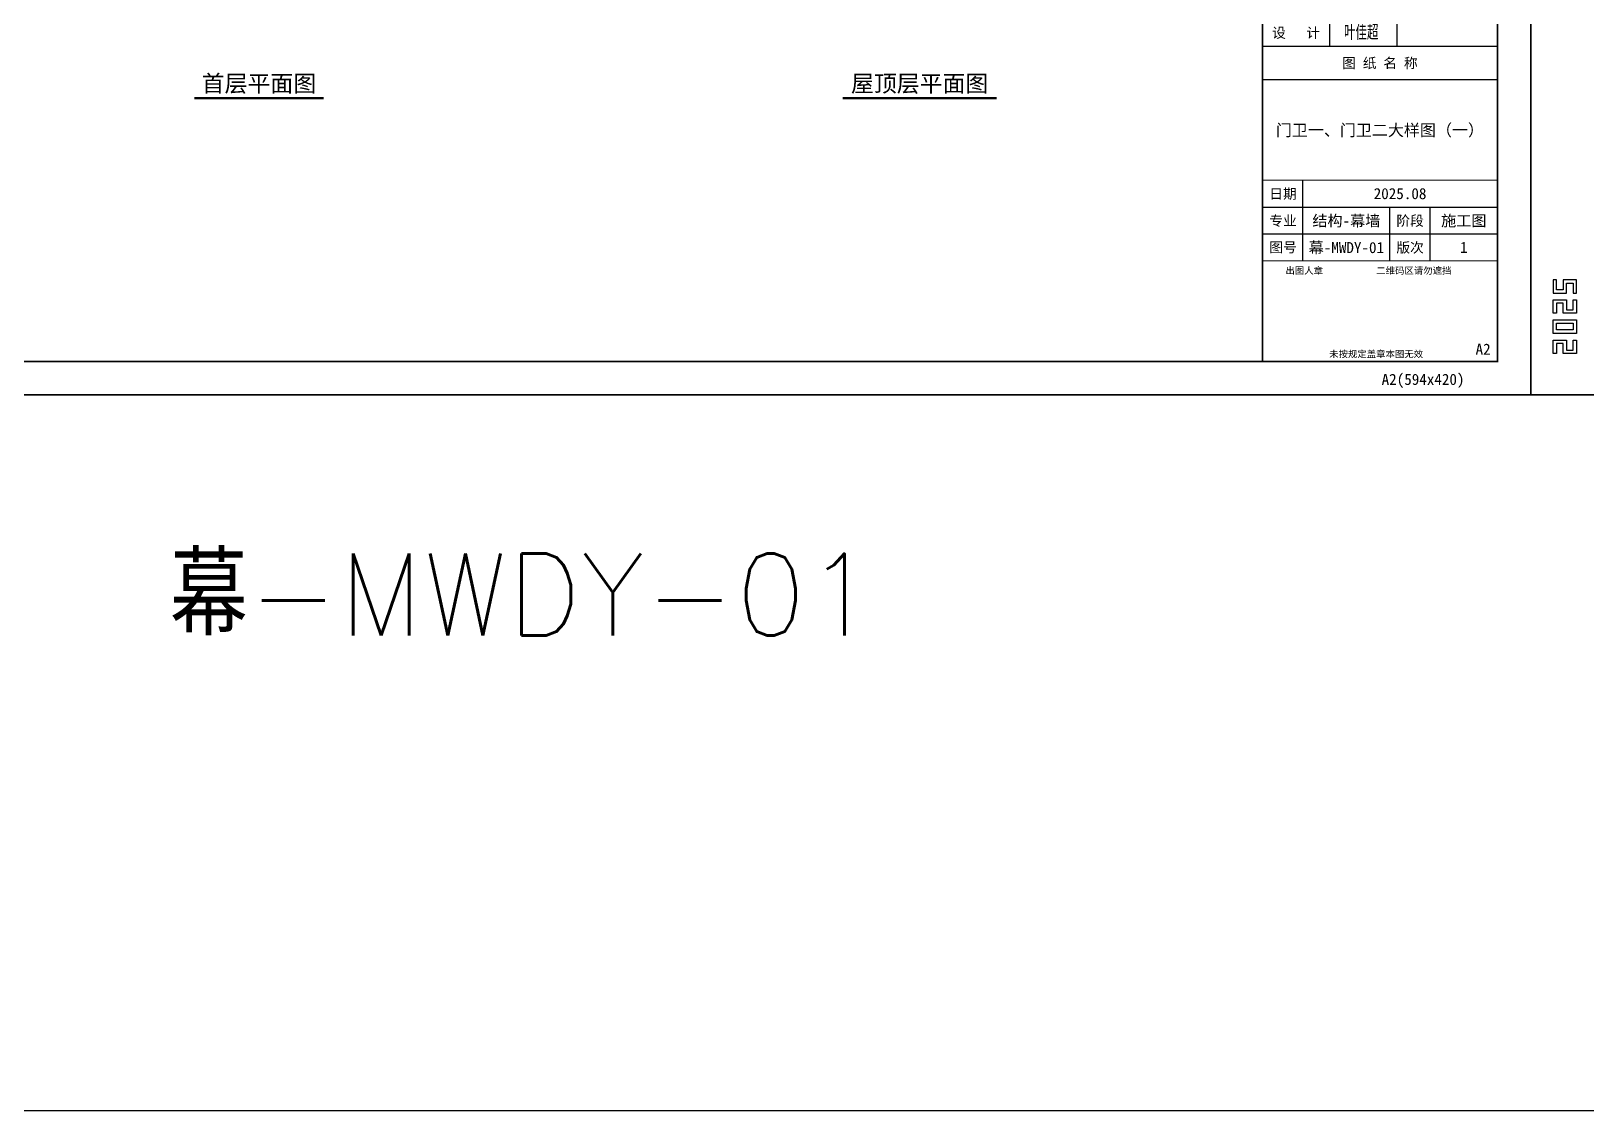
# Model space of a CAD drawing. Extents: x -202236 to 1002404, y -663931 to 1550022.
# Drawn here: x -168553 to -131454, y -374516 to -348767 of the extents above; entities that cross this region are included whole.
import ezdxf
from ezdxf.enums import TextEntityAlignment as Align

# ---------------------------------------------------------------- set-up
doc = ezdxf.new("R2010")
doc.units = 0
for name, color, linetype in [('0-cxFrame', 155, 'Continuous'), ('3符号', 173, 'Continuous'), ('3索引', 3, 'Continuous'), ('DIM_SYMB', 3, 'Continuous'), ('qianming', 155, 'Continuous')]:
    doc.layers.add(name, color=color, linetype=linetype)
doc.layers.add('0-cxText', color=131, linetype='Continuous', lineweight=25)
doc.styles.add('BZHZ', font='bzxw', dxfattribs={"width": 0.8, "bigfont": 'bzhz'})
doc.styles.add('cx_biaoti', font='')
doc.styles.add('cx_tuming', font='simhei.ttf')
doc.styles.add('cx_tuqian1', font='')
doc.styles.get("Standard").update_dxf_attribs({"font": 'romans.shx', "bigfont": 'chinese.shx'})
doc.styles.add('中南符号', font='simhei.ttf')
doc.styles.add('黑体', font='simhei.ttf', dxfattribs={"height": 12})
doc.styles.get('cx_biaoti').set_extended_font_data('SimSun')
doc.styles.get('cx_tuqian1').set_extended_font_data('SimSun')

# ---------------------------------------------------------------- blocks, each defined once
blk = doc.blocks.new('zjcx_lan_qianzi(Dragon)')
for p, q in [((-7000, 4800), (0, 4800)), ((-5000, 4800), (-5000, 0)), ((-3000, 4800), (-3000, 0)), ((-7000, 4000), (0, 4000)), ((-7000, 3200), (0, 3200)), ((-7000, 2400), (0, 2400)), ((-7000, 1600), (0, 1600)), ((-7000, 800), (0, 800))]:
    blk.add_line(p, q)
at = {"const_width": 30}
blk.add_lwpolyline([(-7000, 5600), (0, 5600)], dxfattribs=at)
blk.add_lwpolyline([(-7000, 5600), (0, 5600), (0, 0), (-7000, 0)], close=True, dxfattribs=at)
at = {"style": 'cx_biaoti'}
for s, p in [('签  字  栏', (-3500, 5200)), ('审   定', (-6000, 4400)), ('审   核', (-6000, 3600)), ('校   对', (-6000, 2800)), ('设   计', (-6000, 400))]:
    blk.add_text(s, height=300, dxfattribs=at).set_placement(p, align=Align.MIDDLE)
at = {"style": 'cx_biaoti', "width": 0.85}
for s, p in [('项目负责人', (-6000, 2000)), ('专业负责人', (-6000, 1200))]:
    blk.add_text(s, height=300, dxfattribs=at).set_placement(p, align=Align.MIDDLE)
blk = doc.blocks.new('T-签字(Dragon)')
at = {"layer": '0-cxFrame'}
blk.add_blockref('zjcx_lan_qianzi(Dragon)', (0, 0), dxfattribs=at)
at = {"layer": 'qianming', "style": 'BZHZ', "width": 0.8}
for s, p in [('杨永良', (-4058, 4433)), ('姚建中', (-4058, 3633)), ('姜旭超', (-4058, 2833)), ('宋月飞', (-4058, 2033)), ('宋月飞', (-4058, 1233)), ('叶佳超', (-4058, 433))]:
    blk.add_text(s, height=450, dxfattribs=at).set_placement(p, align=Align.MIDDLE)
blk = doc.blocks.new('zjcx_lan_tuming(Dragon)')
for p, q in [((-7000, 8400), (0, 8400)), ((-5800, 3000), (-5800, 5400)), ((-7000, 4600), (0, 4600)), ((-3200, 3000), (-3200, 4600)), ((-2000, 3000), (-2000, 4600)), ((-7000, 3800), (0, 3800))]:
    blk.add_line(p, q)
at = {"const_width": 30}
for points in [[(-7000, 9400), (0, 9400)], [(-7000, 5400), (0, 5400)], [(-7000, 3000), (0, 3000)], [(-7000, 0), (0, 0)]]:
    blk.add_lwpolyline(points, dxfattribs=at)
blk.add_lwpolyline([(-7000, 9400), (0, 9400), (0, 0), (-7000, 0)], close=True)
at = {"style": 'cx_biaoti'}
for s, p in [('图 纸 名 称', (-3500, 8900)), ('日期', (-6388, 5000)), ('专业', (-6388, 4200)), ('阶段', (-2600, 4200)), ('图号', (-6388, 3400)), ('版次', (-2600, 3400))]:
    blk.add_text(s, height=300, dxfattribs=at).set_placement(p, align=Align.MIDDLE)
for s, p in [('出图人章', (-6316, 2607)), ('二维码区请勿遮挡', (-3609, 2607)), ('未按规定盖章本图无效', (-5013, 120))]:
    blk.add_text(s, height=200, dxfattribs=at).set_placement(p)
blk = doc.blocks.new('T-图签(Dragon)')
blk.add_blockref('zjcx_lan_tuming(Dragon)', (0, 0))
at = {"color": 3, "style": 'cx_biaoti'}
for s, p in [('2025.08', (-2900, 5000)), ('结构-幕墙 ', (-4389, 4199)), ('施工图', (-1000, 4200))]:
    blk.add_text(s, height=330, dxfattribs=at).set_placement(p, align=Align.MIDDLE)
blk = doc.blocks.new('zjcx_T2(Dragon)')
at = {"layer": '0-cxFrame', "const_width": 50}
blk.add_lwpolyline([(-7000, 40000), (0, 40000), (0, 0), (-7000, 0)], close=True, dxfattribs=at)
at = {"layer": '0-cxFrame'}
for name, p in [('T-签字(Dragon)', (0, 9400)), ('T-图签(Dragon)', (0, 0))]:
    blk.add_blockref(name, p, dxfattribs=at)
blk = doc.blocks.new('TK22.A2 L(Dragon)')
at = {"layer": '0-cxFrame', "color": 7, "const_width": 0.5}
blk.add_lwpolyline([(0, 0), (-594, 0), (-594, 420), (0, 420)], close=True, dxfattribs=at)
at = {"layer": '0-cxFrame', "const_width": 0.5}
for points in [[(-80, 10), (-574, 10), (-574, 410), (-80, 410)], [(-10, 10), (-80, 10), (-80, 410), (-10, 410)]]:
    blk.add_lwpolyline(points, close=True, dxfattribs=at)
at = {"layer": 'Defpoints', "color": 2}
for points in [[(-586.37, 34.37), (-587.37, 34.37), (-587.37, 30.37), (-583.37, 30.37), (-583.37, 33.37), (-581.37, 33.37), (-581.37, 30.37), (-580.37, 30.37), (-580.37, 34.37), (-584.37, 34.37), (-584.37, 31.37), (-586.37, 31.37), (-586.37, 34.37)], [(-586.37, 24.37), (-587.37, 24.37), (-587.37, 28.37), (-583.37, 28.37), (-583.37, 25.37), (-581.37, 25.37), (-581.37, 28.37), (-580.37, 28.37), (-580.37, 24.37), (-584.37, 24.37), (-584.37, 27.37), (-586.37, 27.37), (-586.37, 24.37)], [(-586.37, 12.37), (-587.37, 12.37), (-587.37, 16.37), (-583.37, 16.37), (-583.37, 13.37), (-581.37, 13.37), (-581.37, 16.37), (-580.37, 16.37), (-580.37, 12.37), (-584.37, 12.37), (-584.37, 15.37), (-586.37, 15.37), (-586.37, 12.37)]]:
    blk.add_lwpolyline(points, dxfattribs=at)
for points in [[(-587.37, 18.37), (-587.37, 22.37), (-580.37, 22.37), (-580.37, 18.37)], [(-586.37, 19.37), (-586.37, 21.37), (-581.37, 21.37), (-581.37, 19.37)]]:
    blk.add_lwpolyline(points, close=True, dxfattribs=at)
at = {"layer": '0-cxFrame', "xscale": 0.01, "yscale": 0.01, "zscale": 0.01}
blk.add_blockref('zjcx_T2(Dragon)', (-10, 10), dxfattribs=at)
at = {"style": '黑体', "flags": 4}
blk.add_attdef('图幅', text='', height=3.3, dxfattribs=at).set_placement((-40, 3), align=Align.RIGHT)
at = {"layer": '0-cxFrame', "style": '黑体'}
blk.add_text('(594x420)', height=3.3, dxfattribs=at).set_placement((-40, 3))
at = {"layer": '0-cxText', "flags": 4}
for tag, height, style, p in [('建设单位', 3.5, 'cx_tuming', (-45, 240)), ('项目名称', 3.5, 'cx_tuming', (-45, 210)), ('子项名称', 3.5, 'cx_tuming', (-45, 180)), ('工程编号', 3.3, 'cx_tuqian1', (-35, 165)), ('图名1', 3.5, 'cx_tuming', (-45, 87)), ('图名2', 3.5, 'cx_tuming', (-45, 79)), ('图名3', 3.5, 'cx_tuming', (-45, 71)), ('出图日期', 3.3, 'cx_tuqian1', (-39, 60)), ('专业', 3.3, 'cx_tuqian1', (-55, 52)), ('图号', 3.3, 'cx_tuqian1', (-55, 44)), ('版次', 3.3, 'cx_tuqian1', (-20, 44))]:
    blk.add_attdef(tag, text='', height=height, dxfattribs=dict(at, style=style)).set_placement(p, align=Align.MIDDLE)
at = {"layer": 'Defpoints', "color": 6, "flags": 4}
for tag, height, style, p in [('tufu', 3.3, '黑体', (-12, 12)), ('dwfname', 4, 'cx_tuqian1', (-80, 3))]:
    blk.add_attdef(tag, text='', height=height, dxfattribs=dict(at, style=style)).set_placement(p, align=Align.RIGHT)
blk = doc.blocks.new('*U1011')
at = {"const_width": 0.7}
blk.add_lwpolyline([(0, 0), (38.51, 0)], dxfattribs=at)
at = {"color": 0, "style": '中南符号', "flags": 8}
blk.add_attdef('图名', text='', height=5, dxfattribs=at).set_placement((19.26, 1.85), align=Align.CENTER)
blk.add_attdef('比例', (41.31, 1.85), '', height=4, dxfattribs=at)
blk = doc.blocks.new('*U1012')
at = {"const_width": 0.7}
blk.add_lwpolyline([(0, 0), (45.89, 0)], dxfattribs=at)
at = {"color": 0, "style": '中南符号', "flags": 8}
blk.add_attdef('图名', text='', height=5, dxfattribs=at).set_placement((22.95, 1.85), align=Align.CENTER)
blk.add_attdef('比例', (48.69, 1.85), '', height=4, dxfattribs=at)

msp = doc.modelspace()

# ---------------------------------------------------------------- linework, layer by layer
at = {"layer": '3索引', "ltscale": 800}
msp.add_lwpolyline([(-187798.79, -307032.35), (-27341.41, -307032.35), (-27341.41, -374516.18), (-187798.79, -374516.18)], close=True, dxfattribs=at)

# ---------------------------------------------------------------- block references
at = {"layer": '0-cxFrame'}
ref = msp.add_blockref('TK22.A2 L(Dragon)', (-132789.4, -357444.07), dxfattribs=dict(at, xscale=80, yscale=80, zscale=80))
ref.add_attrib('图名2', '门卫一、门卫二大样图（一）', dxfattribs={"layer": '0-cxText', "height": 280, "style": 'cx_tuming'}).set_placement((-136389.4, -351124.07), align=Align.MIDDLE)
ref.add_attrib('图号', '幕-MWDY-01', dxfattribs={"layer": '0-cxText', "height": 264, "style": 'cx_tuqian1'}).set_placement((-137189.4, -353924.07), align=Align.MIDDLE)
ref.add_attrib('版次', '1', dxfattribs={"layer": '0-cxText', "height": 264, "style": 'cx_tuqian1'}).set_placement((-134389.4, -353924.07), align=Align.MIDDLE)
ref.add_attrib('图幅', 'A2', dxfattribs={"layer": '0', "height": 264, "style": '黑体'}).set_placement((-135989.4, -357204.07), align=Align.RIGHT)
ref.add_attrib('tufu', 'A2', dxfattribs={"layer": 'Defpoints', "color": 6, "height": 264, "style": '黑体'}).set_placement((-133749.4, -356484.07), align=Align.RIGHT)
at = {"layer": '0-cxFrame', "xscale": 80, "yscale": 80, "zscale": 80}
msp.add_blockref('TK22.A2 L(Dragon)', (-85269.4, -357444.07), dxfattribs=at)
at = {"layer": '3符号', "color": 7}
ref = msp.add_blockref('*U1011', (-164660.17, -350363.79), dxfattribs=dict(at, xscale=80, yscale=80, zscale=80))
ref.add_attrib('图名', '首层平面图', dxfattribs={"layer": '0', "color": 0, "height": 400, "style": '中南符号'}).set_placement((-163119.76, -350216.05), align=Align.CENTER)
ref = msp.add_blockref('*U1012', (-149200.7, -350363.79), dxfattribs=dict(at, xscale=80, yscale=80, zscale=80))
ref.add_attrib('图名', '屋顶层平面图', dxfattribs={"layer": '0', "color": 0, "height": 400, "style": '中南符号'}).set_placement((-147365.03, -350216.05), align=Align.CENTER)

# ---------------------------------------------------------------- texts
at = {"layer": 'DIM_SYMB', "color": 7}
msp.add_text('幕-MWDY-01', height=1953.191, dxfattribs=at).set_placement((-165243.4, -363178.69))

doc.saveas('drawing.dxf')
